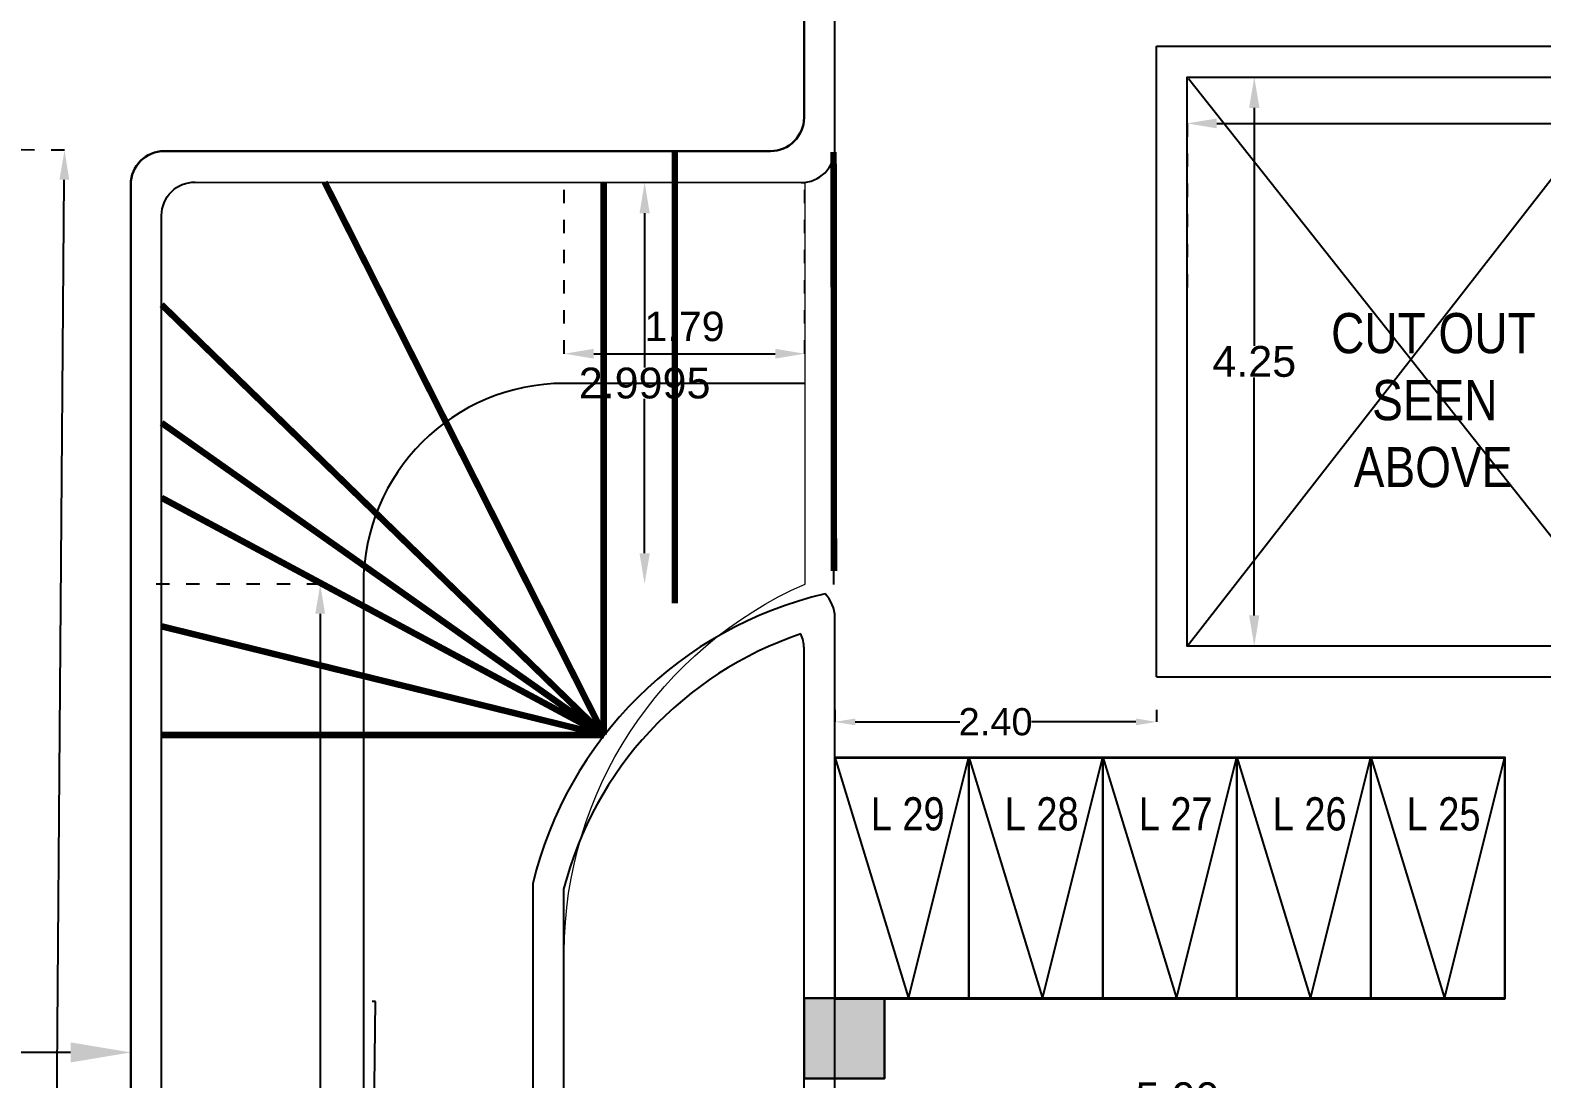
# Model space of a CAD drawing. Header units: metres. Extents: x -38 to 401, y 28 to 287.
# Drawn here: x 140.56 to 151.85, y 93.29 to 101.12 of the extents above; entities that cross this region are included whole.
import ezdxf

# ---------------------------------------------------------------- set-up
doc = ezdxf.new("R2010")
doc.units = ezdxf.units.M
doc.linetypes.add('DOT2', pattern=[0.125, 0, -0.125])
for name, color, linetype in [('BLK_1_BASEMENT_-2_BLDG_FOOTPRINT', 1, 'Continuous'), ('BLK_1_FLR_-2_BLT_UP_AREA', 1, 'Continuous'), ('BLK_1_FLR_-2_BLT_UP_AREA_DEDUCT', 1, 'Continuous'), ('TWO_WHEELER_PARKING', 4, 'Continuous'), ('UHATCH', 8, 'Continuous')]:
    doc.layers.add(name, color=color, linetype=linetype)
for name, color, linetype, lineweight in [('BLK_1_FLR_-1_ EXIT_WIDTH_ DOOR', 7, 'Continuous', 30), ('BLK_1_FLR_-2_VEHICLE_RAMP_1', 1, 'Continuous', 0), ('UCOLUMN', 6, 'Continuous', 30)]:
    doc.layers.add(name, color=color, linetype=linetype, lineweight=lineweight)
doc.styles.get("Standard").update_dxf_attribs({"font": 'arial.ttf'})
doc.dimstyles.new('ISO-25', dxfattribs={"dimtxt": 2.5, "dimasz": 2.5, "dimexe": 1.25, "dimexo": 0.625, "dimtad": 1, "dimtxsty": 'Standard', "dimcen": 2.5, "dimadec": 0, "dimazin": 0, "dimtfac": 1, "dimtmove": 0, "dimatfit": 3, "dimfxl": 0, "dimarcsym": 0})
doc.dimstyles.get("Standard").update_dxf_attribs({"dimtxt": 0.18, "dimasz": 0.18, "dimexe": 0.18, "dimexo": 0.0625, "dimgap": 0.09, "dimtad": 0, "dimtih": 1, "dimtoh": 1, "dimdec": 4, "dimzin": 0, "dimdsep": 46, "dimtxsty": 'Standard', "dimcen": 0.09, "dimadec": 0, "dimazin": 0, "dimtfac": 1, "dimtdec": 4, "dimtofl": 0, "dimtmove": 0, "dimatfit": 3, "dimfxl": 0, "dimtolj": 1, "dimtzin": 0, "dimarcsym": 0})
doc.dimstyles.new('STANDARD$0', dxfattribs={"dimtxt": 7, "dimasz": 3, "dimexe": 3, "dimexo": 1, "dimgap": 1.5, "dimtad": 1, "dimdec": 1, "dimzin": 1, "dimdsep": 46, "dimlunit": 4, "dimtxsty": 'Standard', "dimblk": 'OBLIQUE', "dimcen": 0.09375, "dimdle": 1, "dimclrd": 8, "dimclre": 8, "dimclrt": 7, "dimadec": 1, "dimazin": 0, "dimtfac": 1, "dimtdec": 1, "dimtix": 1, "dimtmove": 2, "dimatfit": 3, "dimldrblk": 'ARCHTICK', "dimfxl": 0, "dimfrac": 2, "dimtolj": 1, "dimtzin": 0, "dimarcsym": 0})

# ---------------------------------------------------------------- blocks, each defined once
blk = doc.blocks.new('*D247')
at = {"color": 0, "lineweight": -2}
for p, q in [((145.1496409681954, 99.75069433815152), (145.1496409681954, 98.59839724124524)), ((145.1496409681954, 97.211236569987), (145.1496409681954, 98.36353366689328))]:
    blk.add_line(p, q, dxfattribs=at)
at = {"color": 0}
for points in [[(145.1113076348621, 99.75069433815152), (145.1879743015286, 99.75069433815152), (145.1496409681954, 99.98069433815151)], [(145.1113076348621, 97.211236569987), (145.1879743015286, 97.211236569987), (145.1496409681954, 96.98123656998695)]]:
    blk.add_solid(points, dxfattribs=at)
at = {"layer": 'Defpoints', "color": 0}
for p in [(145.1496409681954, 99.98069433815151), (145.2198252100861, 99.98069433815151), (145.220012958198, 96.98123656998695)]:
    blk.add_point(p, dxfattribs=at)
at = {"color": 0, "lineweight": 25, "insert": (145.1496409681954, 98.48096545406915), "char_height": 0.23, "attachment_point": 5}
blk.add_mtext('\\A1;2.9995', dxfattribs=at)
blk = doc.blocks.new('*D248')
at = {"color": 0, "lineweight": -2}
for p, q in [((138.4190591891194, 93.48317758267115), (139.0851558897032, 93.48317758267115)), ((140.8644103911836, 93.48317758267115), (139.6841599824726, 93.48317758267115))]:
    blk.add_line(p, q, dxfattribs=at)
at = {"color": 0}
for points in [[(138.4190591891194, 93.55817758267115), (138.4190591891194, 93.40817758267114), (137.9690591891194, 93.48317758267115)], [(140.8644103911836, 93.55817758267115), (140.8644103911836, 93.40817758267114), (141.3144103911836, 93.48317758267115)]]:
    blk.add_solid(points, dxfattribs=at)
at = {"layer": 'Defpoints', "color": 0}
for p in [(137.9690591891194, 93.48317758267115), (137.9690591891194, 93.48317758267115), (141.3144103911836, 93.52256482088312)]:
    blk.add_point(p, dxfattribs=at)
at = {"color": 0, "lineweight": 25, "insert": (139.3846579360879, 93.48317758267115), "char_height": 0.23, "attachment_point": 5}
blk.add_mtext('\\A1;3.35', dxfattribs=at)
blk = doc.blocks.new('*D215')
at = {"color": 0, "lineweight": -2}
for p, q in [((146.8560917375475, 93.14305616489916), (148.827766362377, 93.14305616489916)), ((151.3960917375475, 93.14305616489916), (149.424417112718, 93.14305616489916))]:
    blk.add_line(p, q, dxfattribs=at)
at = {"color": 0}
for points in [[(146.8560917375475, 93.18138949823248), (146.8560917375475, 93.10472283156584), (146.6260917375475, 93.14305616489916)], [(151.3960917375475, 93.18138949823248), (151.3960917375475, 93.10472283156584), (151.6260917375475, 93.14305616489916)]]:
    blk.add_solid(points, dxfattribs=at)
at = {"layer": 'Defpoints', "color": 0}
for p in [(151.6260917375475, 93.14305616489916), (146.6260917375475, 92.89175639155623), (151.6260917375475, 92.89175639155623)]:
    blk.add_point(p, dxfattribs=at)
at = {"color": 0, "lineweight": 25, "insert": (149.1260917375475, 93.14305616489916), "char_height": 0.23, "attachment_point": 5}
blk.add_mtext('\\A1;5.00', dxfattribs=at)
blk = doc.blocks.new('600X600')
at = {"layer": 'UHATCH', "linetype": 'Continuous'}
h = blk.add_hatch(color=256, dxfattribs=at)
h.dxf.hatch_style = 1
h.paths.add_polyline_path([(600, 600), (0, 600), (0, 0), (600, 0)])
at = {"layer": 'UCOLUMN', "linetype": 'Continuous'}
blk.add_lwpolyline([(0, 0), (600, 0), (600, 600), (0, 600)], close=True, dxfattribs=at)
blk = doc.blocks.new('750 x 750')
blk.add_blockref('600X600', (0, 75))
blk = doc.blocks.new('CXBCCB')
at = {"linetype": 'Continuous'}
blk.add_blockref('750 x 750', (-21550.00000000093, 30774.99998426857), dxfattribs=at)
blk = doc.blocks.new('*D303')
at = {"color": 0, "lineweight": -2}
for p, q in [((139.8446983643884, 99.76491219469654), (139.8446983643884, 84.70992594184129)), ((139.8446983643884, 69.4199192251389), (139.8446983643884, 84.47490547799408))]:
    blk.add_line(p, q, dxfattribs=at)
at = {"color": 0}
for points in [[(139.7696983643884, 99.76491219469654), (139.9196983643884, 99.76491219469654), (139.8446983643884, 100.2149121946965)], [(139.7696983643884, 69.4199192251389), (139.9196983643884, 69.4199192251389), (139.8446983643884, 68.96991922513888)]]:
    blk.add_solid(points, dxfattribs=at)
at = {"layer": 'Defpoints', "color": 0}
for p in [(139.8446983643884, 100.2149121946965), (141.5644103911836, 100.2149121946965), (141.544410391165, 68.96991922513888)]:
    blk.add_point(p, dxfattribs=at)
at = {"color": 0, "lineweight": 25, "insert": (139.8446983643884, 84.59241570991765), "char_height": 0.23, "attachment_point": 5}
blk.add_mtext('\\A1;31.2450', dxfattribs=at)
blk = doc.blocks.new('*D701')
at = {"color": 0, "lineweight": -2}
for p, q in [((139.8446983643904, 103.1774192253437), (139.8446983643904, 102.0386759419437)), ((139.8446983643904, 100.6649121946966), (139.8446983643904, 101.8036554780965))]:
    blk.add_line(p, q, dxfattribs=at)
at = {"color": 0}
for points in [[(139.7696983643904, 103.1774192253437), (139.9196983643903, 103.1774192253437), (139.8446983643904, 103.6274192253437)], [(139.7696983643904, 100.6649121946966), (139.9196983643903, 100.6649121946966), (139.8446983643904, 100.2149121946966)]]:
    blk.add_solid(points, dxfattribs=at)
at = {"layer": 'Defpoints', "color": 0}
for p in [(139.8446983643904, 103.6274192253437), (146.339410391207, 103.6274192253437), (141.5644103911837, 100.2149121946966)]:
    blk.add_point(p, dxfattribs=at)
at = {"color": 0, "lineweight": 25, "insert": (139.8446983643904, 101.92116571002), "char_height": 0.23, "attachment_point": 5}
blk.add_mtext('\\A1;3.4125', dxfattribs=at)
blk = doc.blocks.new('*D34')
at = {"color": 0, "lineweight": -2}
for p, q in [((141.774410391165, 107.9085555255308), (143.1183769669022, 107.9085555255308)), ((146.1094103912069, 107.9085555255308), (144.7654438154697, 107.9085555255308))]:
    blk.add_line(p, q, dxfattribs=at)
at = {"color": 0}
for points in [[(141.774410391165, 107.9468888588641), (141.774410391165, 107.8702221921974), (141.544410391165, 107.9085555255308)], [(146.1094103912069, 107.9468888588641), (146.1094103912069, 107.8702221921974), (146.3394103912069, 107.9085555255308)]]:
    blk.add_solid(points, dxfattribs=at)
at = {"layer": 'Defpoints', "color": 0}
for p in [(146.3394103912069, 107.9085555255308), (146.3394103912069, 100.6436671231796), (141.544410391165, 99.45532940382799)]:
    blk.add_point(p, dxfattribs=at)
at = {"color": 0, "lineweight": 25, "insert": (143.9419103911859, 107.9085555255308), "char_height": 0.25, "attachment_point": 5}
blk.add_mtext('\\A1;4.7950', dxfattribs=at)
blk = doc.blocks.new('*D35')
at = {"color": 0, "lineweight": -2}
for p, q in [((146.1094103912069, 107.9085555255308), (145.8794103912069, 107.9085555255308)), ((146.7994103911882, 107.9085555255308), (147.0294103911881, 107.9085555255308))]:
    blk.add_line(p, q, dxfattribs=at)
at = {"color": 0}
for points in [[(146.1094103912069, 107.9468888588641), (146.1094103912069, 107.8702221921974), (146.3394103912069, 107.9085555255308)], [(146.7994103911882, 107.9468888588641), (146.7994103911882, 107.8702221921974), (146.5694103911881, 107.9085555255308)]]:
    blk.add_solid(points, dxfattribs=at)
at = {"layer": 'Defpoints', "color": 0}
for p in [(146.5694103911881, 107.9085555255308), (146.5694103911881, 103.3124192253991), (146.3394103912069, 100.6436671231796)]:
    blk.add_point(p, dxfattribs=at)
at = {"color": 0, "lineweight": 25, "insert": (146.5109128102858, 108.313793964837), "char_height": 0.25, "attachment_point": 5}
blk.add_mtext('\\A1;0.2300', dxfattribs=at)
blk = doc.blocks.new('*D308')
at = {"color": 0, "lineweight": -2}
for p, q in [((141.0844103911836, 107.9085555255308), (140.8544103911836, 107.9085555255308)), ((141.774410391165, 107.9085555255308), (142.004410391165, 107.9085555255308))]:
    blk.add_line(p, q, dxfattribs=at)
at = {"color": 0}
for points in [[(141.0844103911836, 107.9468888588641), (141.0844103911836, 107.8702221921974), (141.3144103911836, 107.9085555255308)], [(141.774410391165, 107.9468888588641), (141.774410391165, 107.8702221921974), (141.544410391165, 107.9085555255308)]]:
    blk.add_solid(points, dxfattribs=at)
at = {"layer": 'Defpoints', "color": 0}
for p in [(141.3144103911836, 107.9085555255308), (141.544410391165, 99.45532940382799), (141.3144103911836, 99.05186994036308)]:
    blk.add_point(p, dxfattribs=at)
at = {"color": 0, "lineweight": 25, "insert": (141.4849447235929, 108.313793964837), "char_height": 0.25, "attachment_point": 5}
blk.add_mtext('\\A1;0.2300', dxfattribs=at)
blk = doc.blocks.new('*D694')
at = {"color": 0, "lineweight": -2}
for p, q in [((149.700004749381, 100.5374192255753), (149.700004749381, 98.7598510127528)), ((149.700004749381, 96.74741922557531), (149.700004749381, 98.52498743840084))]:
    blk.add_line(p, q, dxfattribs=at)
at = {"color": 0}
for points in [[(149.6616714160477, 100.5374192255753), (149.7383380827143, 100.5374192255753), (149.700004749381, 100.7674192255753)], [(149.6616714160477, 96.74741922557531), (149.7383380827143, 96.74741922557531), (149.700004749381, 96.51741922557531)]]:
    blk.add_solid(points, dxfattribs=at)
at = {"layer": 'Defpoints', "color": 0}
for p in [(148.6937806190108, 100.7674192255753), (148.6937806190108, 96.51741922557531), (149.700004749381, 96.51741922557531)]:
    blk.add_point(p, dxfattribs=at)
at = {"color": 0, "lineweight": 25, "insert": (149.7000047494075, 98.64241922557673), "char_height": 0.23, "attachment_point": 5}
blk.add_mtext('\\A1;4.25', dxfattribs=at)
blk = doc.blocks.new('*D695')
at = {"color": 0, "linetype": 'DOT2', "lineweight": -2}
for p, q in [((149.1994103910764, 100.4216360870237), (149.1994103910764, 99.1716360870237)), ((158.7994103910532, 100.4216360870237), (158.7994103910532, 99.1716360870237))]:
    blk.add_line(p, q, dxfattribs=at)
at = {"color": 0, "lineweight": -2}
blk.add_line((149.4194103910764, 100.4216360870237), (158.5794103910532, 100.4216360870237), dxfattribs=at)
at = {"color": 0}
for points in [[(149.4194103910764, 100.4583027536903), (149.4194103910764, 100.384969420357), (149.1994103910764, 100.4216360870237)], [(158.5794103910532, 100.4583027536903), (158.5794103910532, 100.384969420357), (158.7994103910532, 100.4216360870237)]]:
    blk.add_solid(points, dxfattribs=at)
at = {"layer": 'Defpoints', "color": 0}
for p in [(149.1994103910764, 100.7674192255752), (158.7994103910532, 100.7674192255752), (158.7994103910532, 100.4216360870237)]:
    blk.add_point(p, dxfattribs=at)
at = {"color": 0, "insert": (153.9994103910648, 100.6239621443224), "char_height": 0.22, "attachment_point": 5}
blk.add_mtext('9.6', dxfattribs=at)
blk = doc.blocks.new('*D696')
at = {"color": 0, "linetype": 'DOT2', "lineweight": -2}
for p, q in [((140.8199909814781, 100.2208685043237), (139.570030992378, 100.2308697866917)), ((140.569990981478, 68.97587553476603), (139.320030992378, 68.98587681713404))]:
    blk.add_line(p, q, dxfattribs=at)
at = {"color": 0, "lineweight": -2}
blk.add_line((140.5717512071748, 69.19586849284765), (140.8182307557813, 100.0008755462421), dxfattribs=at)
at = {"color": 0}
for points in [[(140.7815652627677, 100.0011689171915), (140.8548962487949, 100.0005821752926), (140.8199909814781, 100.2208685043237)], [(140.5350857141612, 69.19616186379712), (140.6084167001884, 69.1955751218982), (140.569990981478, 68.97587553476603)]]:
    blk.add_solid(points, dxfattribs=at)
at = {"layer": 'Defpoints', "color": 0}
for p in [(140.8199909814781, 100.2208685043237), (141.5644103911836, 100.2149121946965), (141.3144103911836, 68.96991922513885)]:
    blk.add_point(p, dxfattribs=at)
at = {"color": 0, "insert": (140.4925963686727, 84.59999143591828), "char_height": 0.22, "attachment_point": 5, "rotation": 89.54157009321362}
blk.add_mtext('31.25', dxfattribs=at)
blk = doc.blocks.new('*D1116')
at = {"layer": 'BLK_1_FLR_-1_ EXIT_WIDTH_ DOOR', "color": 0, "lineweight": -2}
for p, q in [((146.5694103910719, 96.04116832484472), (146.5694103910719, 95.95166832484469)), ((148.9694103910951, 96.04116832484472), (148.9694103910951, 95.95166832484469)), ((146.7219103910719, 95.95166832484469), (147.5018278017247, 95.95166832484469)), ((148.8169103910951, 95.95166832484469), (148.0369929804423, 95.95166832484469))]:
    blk.add_line(p, q, dxfattribs=at)
at = {"layer": 'BLK_1_FLR_-1_ EXIT_WIDTH_ DOOR', "color": 0}
for points in [[(146.7219103910719, 95.97708499151136), (146.7219103910719, 95.92625165817802), (146.5694103910719, 95.95166832484469)], [(148.8169103910951, 95.97708499151136), (148.8169103910951, 95.92625165817802), (148.9694103910951, 95.95166832484469)]]:
    blk.add_solid(points, dxfattribs=at)
at = {"layer": 'Defpoints', "color": 0}
for p in [(146.5694103910719, 96.58741922540743), (148.9694103910951, 96.58741922540743), (148.9694103910951, 95.95166832484469)]:
    blk.add_point(p, dxfattribs=at)
at = {"layer": 'BLK_1_FLR_-1_ EXIT_WIDTH_ DOOR', "color": 0, "lineweight": 30, "insert": (147.7694103910835, 95.95166832484469), "char_height": 0.2032, "attachment_point": 5}
blk.add_mtext('\\A1;2.40', dxfattribs=at)
blk = doc.blocks.new('*D1190')
at = {"layer": 'BLK_1_FLR_-2_VEHICLE_RAMP_1', "color": 0, "linetype": 'DOT2', "lineweight": -2}
for p, q in [((144.5502116743119, 98.70159482606005), (144.5502116743119, 99.95159482606005)), ((146.3444103913923, 98.70159482606005), (146.3444103913923, 99.95159482606005))]:
    blk.add_line(p, q, dxfattribs=at)
at = {"layer": 'BLK_1_FLR_-2_VEHICLE_RAMP_1', "color": 0, "lineweight": -2}
blk.add_line((144.7702116743118, 98.70159482606005), (146.1244103913923, 98.70159482606005), dxfattribs=at)
at = {"layer": 'BLK_1_FLR_-2_VEHICLE_RAMP_1', "color": 0}
for points in [[(144.7702116743118, 98.73826149272672), (144.7702116743118, 98.66492815939337), (144.5502116743119, 98.70159482606005)], [(146.1244103913923, 98.73826149272672), (146.1244103913923, 98.66492815939337), (146.3444103913923, 98.70159482606005)]]:
    blk.add_solid(points, dxfattribs=at)
at = {"layer": 'Defpoints', "color": 0}
for p in [(146.3444103913923, 98.70159482606005), (144.5502116743119, 98.47997444713384), (146.3444103913923, 98.48004199862123)]:
    blk.add_point(p, dxfattribs=at)
at = {"layer": 'BLK_1_FLR_-2_VEHICLE_RAMP_1', "color": 0, "insert": (145.4473110328521, 98.90392088335882), "char_height": 0.22, "attachment_point": 5}
blk.add_mtext('1.79', dxfattribs=at)
blk = doc.blocks.new('*D1192')
at = {"layer": 'BLK_1_FLR_-2_VEHICLE_RAMP_1', "color": 0, "linetype": 'DOT2', "lineweight": -2}
for p, q in [((142.7282620205754, 96.97997444713388), (141.4782620205754, 96.97997444713388)), ((142.7282620205754, 72.188269368114), (141.4782620205754, 72.188269368114))]:
    blk.add_line(p, q, dxfattribs=at)
at = {"layer": 'BLK_1_FLR_-2_VEHICLE_RAMP_1', "color": 0, "lineweight": -2}
blk.add_line((142.7282620205754, 96.75997444713389), (142.7282620205754, 72.40826936811402), dxfattribs=at)
at = {"layer": 'BLK_1_FLR_-2_VEHICLE_RAMP_1', "color": 0}
for points in [[(142.6915953539088, 96.75997444713389), (142.7649286872421, 96.75997444713389), (142.7282620205754, 96.97997444713388)], [(142.6915953539088, 72.40826936811402), (142.7649286872421, 72.40826936811402), (142.7282620205754, 72.188269368114)]]:
    blk.add_solid(points, dxfattribs=at)
at = {"layer": 'Defpoints', "color": 0}
for p in [(143.0502116743119, 96.97997444713388), (142.7282620205754, 72.188269368114), (143.0502116743119, 72.188269368114)]:
    blk.add_point(p, dxfattribs=at)
at = {"layer": 'BLK_1_FLR_-2_VEHICLE_RAMP_1', "color": 0, "insert": (142.5259359632766, 84.5841219076239), "char_height": 0.22, "attachment_point": 5, "rotation": 90}
blk.add_mtext('24.79', dxfattribs=at)

msp = doc.modelspace()

# ---------------------------------------------------------------- linework, layer by layer
at = {"color": 7, "lineweight": 25}
for p, q in [((148.9694103910952, 96.28741922559385), (148.9694103910952, 100.9974192255565)), ((148.9694103910952, 100.9974192255565), (158.729410391125, 100.9974192255565)), ((149.1994103910764, 96.51741922557525), (152.5094335561973, 100.7674192255752)), ((149.2094103910858, 100.757419225333), (152.5094335561973, 96.58741922550095)), ((148.9694103910952, 96.28741922559385), (152.3494103910998, 96.28741922559385))]:
    msp.add_line(p, q, dxfattribs=at)
at = {"lineweight": 25}
for p, q in [((146.5601190234665, 100.2072665918928), (146.5601190234665, 96.97676659182949)), ((146.5694103911881, 71.96991923212377), (146.5694103911881, 96.73123656998692)), ((144.4631595116007, 96.2258562696476), (144.4631593595621, 96.22586018911869)), ((144.4631633856697, 96.2258562696476), (144.4631595116007, 96.2258562696476)), ((144.3144103911836, 94.74312323232485), (144.3144103911836, 74.59741922508297))]:
    msp.add_line(p, q, dxfattribs=at)
for points in [[(141.3144103911836, 68.7399192321424), (141.3144103911836, 99.96491219469652, -0.4142135623730951), (141.5644103911836, 100.2149121946965), (146.0894103912069, 100.2149121946965, 0.4142135623730951), (146.3394103912069, 100.4649121946965), (146.3394103912069, 103.6974192410085)], [(141.544410391165, 68.7399192321424), (141.544410391165, 99.73372329672172, -0.414456287881141), (141.7946175525794, 99.9837232105744), (146.3192032297738, 99.97997393220035, 0.4144562878825063), (146.5694103911881, 100.2299738465186), (146.5694103911881, 103.3974192253623)], [(146.2923547230093, 72.30392745782925, 0.1571772543818215), (146.3394103912069, 72.44991923210515), (146.3394103912069, 96.50123657000559, 0.1111351733209988), (146.3153074076763, 96.60833716712266, 0.1111351733209988)]]:
    msp.add_lwpolyline(points, format="xyb", dxfattribs=at)
at = {"color": 7, "lineweight": 25}
msp.add_lwpolyline([(152.0494103911452, 96.51741922557525), (149.1994103910764, 96.51741922557525), (149.1994103910764, 100.7674192255752), (158.7994103910532, 100.7674192255752), (158.7994103910532, 96.51741922557525), (152.7994103911452, 96.51741922557525)], dxfattribs=at)
at = {"lineweight": 25, "const_width": 0.0480939121844024}
for points in [[(145.3742531575626, 96.83650002156686), (145.3742531575626, 100.2072665918928)], [(146.5601190234665, 100.2072665918928), (146.5628997384701, 97.07757185858978)], [(144.8468633984812, 95.85262400371329), (142.7614409567686, 99.98292205662771)], [(144.843667636429, 95.85559361887468), (144.843667636429, 99.98119662835563)], [(144.8471452158774, 95.85291363059844), (141.544410391165, 99.06764283444107)], [(144.8463034966625, 95.85373292112095), (141.544410391165, 98.18459439690528)], [(144.8468630616917, 95.8526236577269), (141.544410391165, 97.62524946120872)], [(144.8468637634432, 95.85262328100694), (141.544410391165, 96.66531930391979)], [(144.8463034924716, 95.85373302915436), (141.544410391165, 95.85373302915436)]]:
    msp.add_lwpolyline(points, dxfattribs=at)
at = {"color": 1}
msp.add_lwpolyline([(146.3444103913923, 98.48004199862123), (144.5502116743119, 98.47997444713384, 0.4142135623730895), (143.0502116743118, 96.97997444713384), (143.0502116743118, 72.18826936811398, 0.4609929649433923), (144.5502116743119, 70.39688188389015, 0.0009686007806853), (146.3368687447548, 70.39007971377083, 0.0009686007806853)], format="xyb", dxfattribs=at)
at = {"lineweight": 25}
for points in [[(146.5694103911881, 95.68741922539965), (147.5694103911883, 95.68741922539965), (147.5694103911883, 93.88741922512024), (146.5694103911881, 93.88741922512024)], [(147.5694103911883, 95.68741922539965), (148.5694103911882, 95.68741922539965), (148.5694103911882, 93.88741922512024), (147.5694103911883, 93.88741922512024)], [(148.5694103911882, 95.68741922539965), (149.5694103911882, 95.68741922539965), (149.5694103911882, 93.88741922512024), (148.5694103911882, 93.88741922512024)], [(149.5694103911882, 95.68741922539965), (150.5694103911883, 95.68741922539965), (150.5694103911883, 93.88741922512024), (149.5694103911882, 93.88741922512024)], [(150.5694103911883, 95.68741922539965), (151.5694103911883, 95.68741922539965), (151.5694103911883, 93.88741922512024), (150.5694103911883, 93.88741922512024)]]:
    msp.add_lwpolyline(points, close=True, dxfattribs=at)
for points in [[(146.5694103911881, 95.68741922539965), (147.1194103911184, 93.88741922512024), (147.5694103911883, 95.68741922539965)], [(147.5694103911883, 95.68741922539965), (148.1194103911184, 93.88741922512024), (148.5694103911882, 95.68741922539965)], [(148.5694103911882, 95.68741922539965), (149.1194103911184, 93.88741922512024), (149.5694103911882, 95.68741922539965)], [(149.5694103911882, 95.68741922539965), (150.1194103911184, 93.88741922512024), (150.5694103911883, 95.68741922539965)], [(150.5694103911883, 95.68741922539965), (151.1194103911184, 93.88741922512024), (151.5694103911883, 95.68741922539965)], [(144.545211675846, 94.70287263107788), (144.545211675846, 74.59741922508297)]]:
    msp.add_lwpolyline(points, dxfattribs=at)
for centre, radius, start, end in [((147.1618424388943, 94.05532308615116), 2.929323865214362, 103.1345436920203, 166.420279123587), ((146.3194103911883, 96.73123656998692), 0.25, 0, 44.99999528351375), ((147.1821317098001, 94.02818996266764), 2.721864061345418, 108.5702461229695, 165.648185932408)]:
    msp.add_arc(centre, radius, start, end, dxfattribs=at)
at = {"layer": 'BLK_1_BASEMENT_-2_BLDG_FOOTPRINT', "color": 1, "lineweight": 30}
msp.add_lwpolyline([(173.8489727985649, 93.51491922515476), (167.8894103948547, 93.51491922515476), (167.8894103948547, 103.6274192402025), (146.3394103948081, 103.6274192402025), (146.3394103948081, 100.4649879278409, -0.4142086764409731), (146.0894145652192, 100.2149879278757), (141.5644206858456, 100.2149124435363, 0.4141615394078804), (141.3144248594945, 99.96495267835488), (141.3094103929441, 68.80741922551144), (141.3144103930195, 44.30912657761765), (167.8894103948547, 44.30912657761765), (167.8894103930189, 58.75741922523201), (172.1102274971121, 58.75741922523201, 0.3986996077802894), (172.3598730432055, 58.99411128340517), (173.8652668881085, 87.23400542971987), (174.0987850002015, 93.25523088610704, 0.4256131158146055)], format="xyb", close=True, dxfattribs=at)
at = {"layer": 'BLK_1_FLR_-2_BLT_UP_AREA', "color": 12, "lineweight": 30}
msp.add_lwpolyline([(173.8489727985649, 93.51491922515476), (167.8894103948547, 93.51491922515476), (167.8894103948547, 103.6274192402025), (146.3394103948081, 103.6274192402025), (146.3394103948081, 100.4649879278409, -0.4142086764409731), (146.0894145652192, 100.2149879278757), (141.5644206858456, 100.2149124435363, 0.4141615394078804), (141.3144248594945, 99.96495267835488), (141.3094103929441, 68.80741922551144), (141.3144103930195, 44.30912657761765), (167.8894103948547, 44.30912657761765), (167.8894103930189, 58.75741922523201), (172.1102274971121, 58.75741922523201, 0.3986996077802894), (172.3598730432055, 58.99411128340517), (173.8652668881085, 87.23400542971987), (174.0987850002015, 93.25523088610704, 0.4256131158146055)], format="xyb", close=True, dxfattribs=at)
at = {"layer": 'BLK_1_FLR_-2_BLT_UP_AREA_DEDUCT', "color": 12, "lineweight": 30}
msp.add_lwpolyline([(173.8489727985649, 93.51491922515476), (167.8894103948547, 93.51491922515476), (167.8894103948547, 103.6274192402025), (146.3394103948081, 103.6274192402025), (146.3394103948081, 100.4649879278409, -0.4142086764409731), (146.0894145652192, 100.2149879278757), (141.5644206858456, 100.2149124435363, 0.4141615394078804), (141.3144248594945, 99.96495267835488), (141.3094103929441, 68.80741922551144), (141.3144103930195, 44.30912657761765), (167.8894103948547, 44.30912657761765), (167.8894103930189, 58.75741922523201), (172.1102274971121, 58.75741922523201, 0.3986996077802894), (172.3598730432055, 58.99411128340517), (173.8652668881085, 87.23400542971987), (174.0987850002015, 93.25523088610704, 0.4256131158146055)], format="xyb", close=True, dxfattribs=at)
at = {"layer": 'BLK_1_FLR_-2_VEHICLE_RAMP_1', "color": 1}
msp.add_lwpolyline([(144.5502116743119, 94.23303576162266, -0.2978883092282624), (146.3468962564557, 96.98113183074936), (146.3468962564557, 99.97995098462836), (141.7946175525101, 99.98372321070934, 0.4144562878494533), (141.5444103912998, 99.73372329667939), (141.5444103912998, 68.8074192255558), (146.3397012178839, 68.80741922555575), (146.3340370860571, 71.97228513384937, -0.312144074953065), (144.5502116743119, 74.88221615630373)], format="xyb", close=True, dxfattribs=at)
at = {"layer": 'TWO_WHEELER_PARKING', "color": 2, "lineweight": 30}
for points in [[(146.5694103912263, 93.88246282176529), (147.5694103912263, 93.88246282176529), (147.5694103912263, 95.68246282169537), (146.5694103912263, 95.68246282169537)], [(147.5694103912263, 93.88246282176529), (148.5694103912264, 93.88246282176529), (148.5694103912264, 95.68246282169537), (147.5694103912263, 95.68246282169537)], [(148.5694103912264, 93.88246282176529), (149.5694103912263, 93.88246282176529), (149.5694103912263, 95.68246282169537), (148.5694103912264, 95.68246282169537)], [(149.5694103912263, 93.88246282176529), (150.5694103912263, 93.88246282176529), (150.5694103912263, 95.68246282169537), (149.5694103912263, 95.68246282169537)], [(150.5694103912263, 93.88246282176529), (151.5694103912264, 93.88246282176529), (151.5694103912264, 95.68246282169537), (150.5694103912263, 95.68246282169537)]]:
    msp.add_lwpolyline(points, close=True, dxfattribs=at)

# ---------------------------------------------------------------- block references
at = {"lineweight": 25, "xscale": 0.001, "yscale": 0.001, "zscale": 0.001}
for p in [(167.889410391137, 62.43741924123209), (167.8894103911369, 62.43741924123209)]:
    msp.add_blockref('CXBCCB', p, dxfattribs=at)

# ---------------------------------------------------------------- texts
at = {"color": 7, "lineweight": 25, "insert": (150.12936305863, 99.00519112536436), "char_height": 0.3, "width": 1.792545753838765, "attachment_point": 1}
msp.add_mtext('{\\fArial Narrow|b0|i0|c0|p34;\\W1.50811; \\W1;CUT OUT \\P{\\W4.714746; }SEEN \\P{\\W3.278986; }ABOVE}', dxfattribs=at)
at = {"lineweight": 25, "char_height": 0.2475, "width": 2.495437831880796, "attachment_point": 1}
for s, insert in [('{\\fArial Narrow|b0|i0|c0|p34;\\W6.2677;  \\W1;L 29 }', (145.8489805070348, 95.38863841857133)), ('{\\fArial Narrow|b0|i0|c0|p34;\\W6.2677;  \\W1;L 28 }', (146.8489805070348, 95.38863841857133)), ('{\\fArial Narrow|b0|i0|c0|p34;\\W6.26984;  \\W1;L 27 }', (147.8489805070348, 95.38863841857133)), ('{\\fArial Narrow|b0|i0|c0|p34;\\W6.26984;  \\W1;L 26 }', (148.8489805070348, 95.38863841857133)), ('{\\fArial Narrow|b0|i0|c0|p34;\\W6.26449;  \\W1;L 25 }', (149.8489805070348, 95.38863841857133))]:
    msp.add_mtext(s, dxfattribs=dict(at, insert=insert))

# ---------------------------------------------------------------- dimensions: what is measured, and where the dimension line sits
at = {"lineweight": 25}
for base, p1, p2, picture, middle in [((141.3144103911836, 107.9085555255308), (141.544410391165, 99.45532940382799), (141.3144103911836, 99.05186994036308), '*D308', (141.4849447235929, 108.313793964837)), ((146.5694103911881, 107.9085555255308), (146.3394103912069, 100.6436671231796), (146.5694103911881, 103.3124192253991), '*D35', (146.5109128102858, 108.313793964837))]:
    dim = msp.add_linear_dim(base=base, p1=p1, p2=p2, dimstyle='Standard', override={"dimscale": 1, "dimtxt": 0.25, "dimasz": 0.23, "dimgap": 0.3, "dimpost": '\\X', "dimse1": 1, "dimse2": 1, "dimtmove": 1, "dimfxl": 25.4}, dxfattribs=at)
    dim.commit()
    dim.dimension.update_dxf_attribs({"geometry": picture, "text_midpoint": middle, "dimtype": 128})
dim = msp.add_linear_dim(base=(146.3394103912069, 107.9085555255308), p1=(141.544410391165, 99.45532940382799), p2=(146.3394103912069, 100.6436671231796), dimstyle='Standard', override={"dimscale": 1, "dimtxt": 0.25, "dimasz": 0.23, "dimgap": 0.3, "dimpost": '\\X', "dimse1": 1, "dimse2": 1, "dimfxl": 25.4}, dxfattribs=at)
dim.commit()
dim.dimension.update_dxf_attribs({"geometry": '*D34', "text_midpoint": (143.9419103911859, 107.9085555255308)})
for base, p1, p2, override, picture, middle in [((139.8446983643904, 103.6274192253437), (141.5644103911836, 100.2149121946965), (146.3394103912069, 103.6274192253436), {"dimscale": 1, "dimtxt": 0.23, "dimasz": 0.45, "dimgap": 0, "dimse1": 1, "dimse2": 1, "dimtmove": 1}, '*D701', (139.8446983643904, 101.92116571002)), ((139.8446983643884, 100.2149121946965), (141.544410391165, 68.96991922513885), (141.5644103911836, 100.2149121946965), {"dimscale": 1, "dimtxt": 0.23, "dimasz": 0.45, "dimgap": 0, "dimse1": 1, "dimse2": 1, "dimtmove": 1}, '*D303', (139.8446983643884, 84.59241570991765)), ((145.1496409681954, 99.98069433815151), (145.2200129581979, 96.98123656998692), (145.2198252100861, 99.98069433815145), {"dimscale": 1, "dimtxt": 0.23, "dimasz": 0.23, "dimgap": 0, "dimse1": 1, "dimse2": 1, "dimtmove": 1}, '*D247', (145.1496409681954, 98.48096545406915))]:
    dim = msp.add_linear_dim(base=base, p1=p1, p2=p2, angle=90, dimstyle='Standard', override=override, dxfattribs=at)
    dim.commit()
    dim.dimension.update_dxf_attribs({"geometry": picture, "text_midpoint": middle})
at = {"color": 7, "lineweight": 25}
dim = msp.add_linear_dim(base=(149.700004749381, 96.51741922557531), p1=(148.6937806190107, 100.7674192255752), p2=(148.6937806190107, 96.51741922557525), angle=90, text='4.25', dimstyle='Standard', override={"dimscale": 1, "dimtxt": 0.23, "dimasz": 0.23, "dimgap": 0, "dimse1": 1, "dimse2": 1, "dimtmove": 1}, dxfattribs=at)
dim.commit()
dim.dimension.update_dxf_attribs({"geometry": '*D694', "text_midpoint": (149.7000047494075, 98.64241922557673), "dimtype": 128})
dim = msp.add_aligned_dim(p1=(149.1994103910764, 100.7674192255752), p2=(158.7994103910532, 100.7674192255752), distance=-0.34578313855149645, dimstyle='ISO-25', override={"dimtxt": 0.22, "dimasz": 0.22, "dimgap": 0.09, "dimdsep": 46, "dimcen": 1, "dimfxl": 0, "dimfxlon": 1, "dimarcsym": 1})
dim.commit()
dim.dimension.update_dxf_attribs({"geometry": '*D695', "text_midpoint": (153.9994103910648, 100.6239621443224)})
at = {"color": 7}
dim = msp.add_aligned_dim(p1=(141.3144103911836, 68.96991922513885), p2=(141.5644103911836, 100.2149121946965), distance=0.7444432383806443, dimstyle='ISO-25', override={"dimtxt": 0.22, "dimasz": 0.22, "dimgap": 0.09, "dimdsep": 46, "dimcen": 1, "dimfxl": 0, "dimfxlon": 1, "dimarcsym": 1}, dxfattribs=at)
dim.commit()
dim.dimension.update_dxf_attribs({"geometry": '*D696', "text_midpoint": (140.4925963686727, 84.59999143591828)})
at = {"lineweight": 25}
dim = msp.add_linear_dim(base=(137.9690591891194, 93.48317758267115), p1=(141.3144103911836, 93.52256482088312), p2=(137.9690591891194, 93.48317758267115), text='3.35', dimstyle='Standard', override={"dimscale": 1, "dimtxt": 0.23, "dimasz": 0.45, "dimgap": 0, "dimse1": 1, "dimse2": 1, "dimtmove": 1}, dxfattribs=at)
dim.commit()
dim.dimension.update_dxf_attribs({"geometry": '*D248', "text_midpoint": (139.3846579360879, 93.48317758267115), "dimtype": 128})
dim = msp.add_linear_dim(base=(151.6260917375475, 93.14305616489916), p1=(146.6260917375475, 92.89175639155623), p2=(151.6260917375475, 92.89175639155623), text='5.00', dimstyle='Standard', override={"dimscale": 1, "dimtxt": 0.23, "dimasz": 0.23, "dimgap": 0, "dimse1": 1, "dimse2": 1, "dimtmove": 1}, dxfattribs=at)
dim.commit()
dim.dimension.update_dxf_attribs({"geometry": '*D215', "text_midpoint": (149.1260917375475, 93.14305616489916)})
at = {"layer": 'BLK_1_FLR_-1_ EXIT_WIDTH_ DOOR', "color": 2, "lineweight": 30}
dim = msp.add_aligned_dim(p1=(146.5694103910719, 96.58741922540743), p2=(148.9694103910951, 96.58741922540743), distance=-0.6357509005627406, dimstyle='STANDARD$0', override={"dimscale": 0.001, "dimtxt": 203.2, "dimasz": 152.5, "dimexe": 0, "dimexo": 0, "dimgap": 2.285999999999999, "dimtad": 0, "dimtoh": 1, "dimdec": 2, "dimzin": 0, "dimlunit": 2, "dimpost": '', "dimcen": 2.285999999999999, "dimdle": 0, "dimclrd": 0, "dimclre": 0, "dimclrt": 0, "dimadec": 0, "dimtdec": 2, "dimtix": 0, "dimtofl": 0, "dimtmove": 0, "dimfxl": 89.50000000000001, "dimfxlon": 1, "dimfrac": 0}, dxfattribs=at)
dim.commit()
dim.dimension.update_dxf_attribs({"geometry": '*D1116', "text_midpoint": (147.7694103910835, 95.95166832484469)})
at = {"layer": 'BLK_1_FLR_-2_VEHICLE_RAMP_1', "color": 1}
dim = msp.add_linear_dim(base=(146.3444103913923, 98.70159482606005), p1=(144.5502116743119, 98.47997444713384), p2=(146.3444103913923, 98.48004199862123), dimstyle='ISO-25', override={"dimtxt": 0.22, "dimasz": 0.22, "dimgap": 0.09, "dimdsep": 46, "dimcen": 1, "dimfxl": 0, "dimfxlon": 1, "dimarcsym": 1}, dxfattribs=at)
dim.commit()
dim.dimension.update_dxf_attribs({"geometry": '*D1190', "text_midpoint": (145.4473110328521, 98.90392088335882)})
dim = msp.add_linear_dim(base=(142.7282620205754, 72.188269368114), p1=(143.0502116743118, 96.97997444713384), p2=(143.0502116743118, 72.18826936811398), angle=90, dimstyle='ISO-25', override={"dimtxt": 0.22, "dimasz": 0.22, "dimgap": 0.09, "dimdsep": 46, "dimcen": 1, "dimfxl": 0, "dimfxlon": 1, "dimarcsym": 1}, dxfattribs=at)
dim.commit()
dim.dimension.update_dxf_attribs({"geometry": '*D1192', "text_midpoint": (142.5259359632766, 84.5841219076239)})

# ---------------------------------------------------------------- leaders
at = {"lineweight": 25}
msp.add_leader([(143.0941543615554, 89.160578498089), (143.1399140089415, 93.86353235406173), (143.1170630866327, 93.8637546933566)], dimstyle='Standard', override={"dimscale": 1, "dimtxt": 0.23, "dimasz": 0.45, "dimgap": 0, "dimse1": 1, "dimse2": 1, "dimtmove": 1}, dxfattribs=at)

doc.saveas('drawing.dxf')
